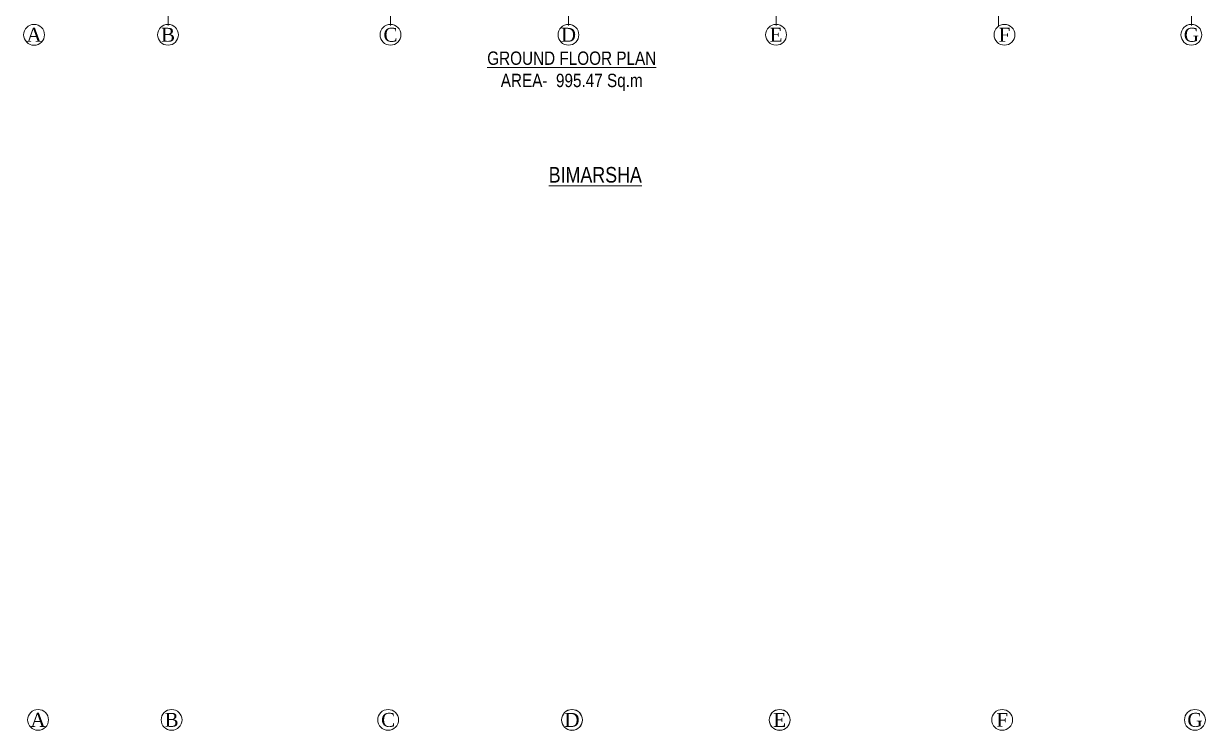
# Model space of a CAD drawing. Header units: millimetres. Extents: x 24487468 to 24959437, y -333213 to 842934.
# Drawn here: x 24715878 to 24755718, y -39076 to -15238 of the extents above; entities that cross this region are included whole.
import ezdxf
from ezdxf.enums import TextEntityAlignment as Align

# ---------------------------------------------------------------- set-up
doc = ezdxf.new("R2010")
doc.units = ezdxf.units.MM
doc.header["$MEASUREMENT"] = 0
for name, pattern in [('ACAD_ISO10W100', [18.5, 12, -3, 0.5, -3]), ('BORDERX2', [3.5, 1, -0.5, 1, -0.5, 0, -0.5]), ('Centreline', [21, 12, -3, 3, -3])]:
    doc.linetypes.add(name, pattern=pattern)
doc.layers.add('A-BTEXT', color=57, linetype='Continuous')
for name, color, linetype, lineweight in [('CENLINE', 220, 'ACAD_ISO10W100', 5), ('GRID', 205, 'BORDERX2', 5), ('p1 plan grid lck', 6, 'Continuous', 5), ('text', 7, 'Continuous', 15)]:
    doc.layers.add(name, color=color, linetype=linetype, lineweight=lineweight)
doc.styles.add('arial', font='times.ttf')

# ---------------------------------------------------------------- blocks, each defined once
blk = doc.blocks.new('grid letter-flat-4-flat-1')
at = {"layer": 'GRID', "linetype": 'Continuous'}
blk.add_circle((0, 374.75), 281.25, dxfattribs=at)

msp = doc.modelspace()

# ---------------------------------------------------------------- linework, layer by layer
at = {"layer": 'p1 plan grid lck', "linetype": 'Centreline', "ltscale": 100}
for p, q in [((24720745.6, 31549.2), (24720745.6, -15297.8)), ((24728245.6, 31549.2), (24728245.6, -15297.8)), ((24734245.6, 31549.2), (24734245.6, -15297.8)), ((24741245.6, 31549.2), (24741245.6, -15297.8)), ((24748745, 31549.2), (24748745, -15297.8)), ((24755245, 31549.2), (24755245, -15297.8))]:
    msp.add_line(p, q, dxfattribs=at)

# ---------------------------------------------------------------- block references
at = {"layer": 'CENLINE'}
ref = msp.add_blockref('grid letter-flat-4-flat-1', (24716230.1, -16082.7), dxfattribs=dict(at, xscale=1.25, yscale=1.25, zscale=25.4))
ref.add_attrib('GRID_LETTER', 'A', dxfattribs={"layer": 'A-BTEXT', "linetype": 'Continuous', "height": 468.7, "style": 'arial'}).set_placement((24716230.1, -15614), align=Align.MIDDLE_CENTER)
ref = msp.add_blockref('grid letter-flat-4-flat-1', (24720745.6, -16082.4), dxfattribs=dict(at, xscale=1.25, yscale=1.25, zscale=25.4))
ref.add_attrib('GRID_LETTER', 'B', dxfattribs={"layer": 'A-BTEXT', "linetype": 'Continuous', "height": 468.7, "style": 'arial'}).set_placement((24720745.6, -15613.7), align=Align.MIDDLE_CENTER)
ref = msp.add_blockref('grid letter-flat-4-flat-1', (24728245.6, -16082.4), dxfattribs=dict(at, xscale=1.25, yscale=1.25, zscale=25.4))
ref.add_attrib('GRID_LETTER', 'C', dxfattribs={"layer": 'A-BTEXT', "linetype": 'Continuous', "height": 468.7, "style": 'arial'}).set_placement((24728245.6, -15613.7), align=Align.MIDDLE_CENTER)
ref = msp.add_blockref('grid letter-flat-4-flat-1', (24734245.6, -16082.4), dxfattribs=dict(at, xscale=1.25, yscale=1.25, zscale=25.4))
ref.add_attrib('GRID_LETTER', 'D', dxfattribs={"layer": 'A-BTEXT', "linetype": 'Continuous', "height": 468.7, "style": 'arial'}).set_placement((24734245.6, -15613.7), align=Align.MIDDLE_CENTER)
ref = msp.add_blockref('grid letter-flat-4-flat-1', (24741245.6, -16082.4), dxfattribs=dict(at, xscale=1.25, yscale=1.25, zscale=25.4))
ref.add_attrib('GRID_LETTER', 'E', dxfattribs={"layer": 'A-BTEXT', "linetype": 'Continuous', "height": 468.7, "style": 'arial'}).set_placement((24741245.6, -15613.7), align=Align.MIDDLE_CENTER)
ref = msp.add_blockref('grid letter-flat-4-flat-1', (24748945.6, -16082.4), dxfattribs=dict(at, xscale=1.25, yscale=1.25, zscale=25.4))
ref.add_attrib('GRID_LETTER', 'F', dxfattribs={"layer": 'A-BTEXT', "linetype": 'Continuous', "height": 468.7, "style": 'arial'}).set_placement((24748945.6, -15613.7), align=Align.MIDDLE_CENTER)
ref = msp.add_blockref('grid letter-flat-4-flat-1', (24755245.6, -16082.4), dxfattribs=dict(at, xscale=1.25, yscale=1.25, zscale=25.4))
ref.add_attrib('GRID_LETTER', 'G', dxfattribs={"layer": 'A-BTEXT', "linetype": 'Continuous', "height": 468.7, "style": 'arial'}).set_placement((24755245.6, -15613.7), align=Align.MIDDLE_CENTER)
ref = msp.add_blockref('grid letter-flat-4-flat-1', (24716365.1, -39190.7), dxfattribs=dict(at, xscale=1.25, yscale=1.25, zscale=25.4))
ref.add_attrib('GRID_LETTER', 'A', dxfattribs={"layer": 'A-BTEXT', "linetype": 'Continuous', "height": 468.7, "style": 'arial'}).set_placement((24716365.1, -38721.9), align=Align.MIDDLE_CENTER)
ref = msp.add_blockref('grid letter-flat-4-flat-1', (24716365.7, -39190.7), dxfattribs=dict(at, xscale=1.25, yscale=1.25, zscale=25.4))
ref.add_attrib('GRID_LETTER', 'A', dxfattribs={"layer": 'A-BTEXT', "linetype": 'Continuous', "height": 468.7, "style": 'arial'}).set_placement((24716365.7, -38721.9), align=Align.MIDDLE_CENTER)
ref = msp.add_blockref('grid letter-flat-4-flat-1', (24720866.2, -39190.1), dxfattribs=dict(at, xscale=1.25, yscale=1.25, zscale=25.4))
ref.add_attrib('GRID_LETTER', 'B', dxfattribs={"layer": 'A-BTEXT', "linetype": 'Continuous', "height": 468.7, "style": 'arial'}).set_placement((24720866.2, -38721.3), align=Align.MIDDLE_CENTER)
ref = msp.add_blockref('grid letter-flat-4-flat-1', (24720866.2, -39190.1), dxfattribs=dict(at, xscale=1.25, yscale=1.25, zscale=25.4))
ref.add_attrib('GRID_LETTER', 'B', dxfattribs={"layer": 'A-BTEXT', "linetype": 'Continuous', "height": 468.7, "style": 'arial'}).set_placement((24720866.2, -38721.3), align=Align.MIDDLE_CENTER)
ref = msp.add_blockref('grid letter-flat-4-flat-1', (24720866.2, -39190.1), dxfattribs=dict(at, xscale=1.25, yscale=1.25, zscale=25.4))
ref.add_attrib('GRID_LETTER', 'B', dxfattribs={"layer": 'A-BTEXT', "linetype": 'Continuous', "height": 468.7, "style": 'arial'}).set_placement((24720866.2, -38721.3), align=Align.MIDDLE_CENTER)
ref = msp.add_blockref('grid letter-flat-4-flat-1', (24720866.2, -39190.1), dxfattribs=dict(at, xscale=1.25, yscale=1.25, zscale=25.4))
ref.add_attrib('GRID_LETTER', 'B', dxfattribs={"layer": 'A-BTEXT', "linetype": 'Continuous', "height": 468.7, "style": 'arial'}).set_placement((24720866.2, -38721.3), align=Align.MIDDLE_CENTER)
ref = msp.add_blockref('grid letter-flat-4-flat-1', (24728166.2, -39190.1), dxfattribs=dict(at, xscale=1.25, yscale=1.25, zscale=25.4))
ref.add_attrib('GRID_LETTER', 'C', dxfattribs={"layer": 'A-BTEXT', "linetype": 'Continuous', "height": 468.7, "style": 'arial'}).set_placement((24728166.2, -38721.3), align=Align.MIDDLE_CENTER)
ref = msp.add_blockref('grid letter-flat-4-flat-1', (24728166.2, -39190.1), dxfattribs=dict(at, xscale=1.25, yscale=1.25, zscale=25.4))
ref.add_attrib('GRID_LETTER', 'C', dxfattribs={"layer": 'A-BTEXT', "linetype": 'Continuous', "height": 468.7, "style": 'arial'}).set_placement((24728166.2, -38721.3), align=Align.MIDDLE_CENTER)
ref = msp.add_blockref('grid letter-flat-4-flat-1', (24728166.2, -39190.1), dxfattribs=dict(at, xscale=1.25, yscale=1.25, zscale=25.4))
ref.add_attrib('GRID_LETTER', 'C', dxfattribs={"layer": 'A-BTEXT', "linetype": 'Continuous', "height": 468.7, "style": 'arial'}).set_placement((24728166.2, -38721.3), align=Align.MIDDLE_CENTER)
ref = msp.add_blockref('grid letter-flat-4-flat-1', (24728166.2, -39190.1), dxfattribs=dict(at, xscale=1.25, yscale=1.25, zscale=25.4))
ref.add_attrib('GRID_LETTER', 'C', dxfattribs={"layer": 'A-BTEXT', "linetype": 'Continuous', "height": 468.7, "style": 'arial'}).set_placement((24728166.2, -38721.3), align=Align.MIDDLE_CENTER)
ref = msp.add_blockref('grid letter-flat-4-flat-1', (24728166.2, -39190.1), dxfattribs=dict(at, xscale=1.25, yscale=1.25, zscale=25.4))
ref.add_attrib('GRID_LETTER', 'C', dxfattribs={"layer": 'A-BTEXT', "linetype": 'Continuous', "height": 468.7, "style": 'arial'}).set_placement((24728166.2, -38721.3), align=Align.MIDDLE_CENTER)
ref = msp.add_blockref('grid letter-flat-4-flat-1', (24728166.2, -39190.1), dxfattribs=dict(at, xscale=1.25, yscale=1.25, zscale=25.4))
ref.add_attrib('GRID_LETTER', 'C', dxfattribs={"layer": 'A-BTEXT', "linetype": 'Continuous', "height": 468.7, "style": 'arial'}).set_placement((24728166.2, -38721.3), align=Align.MIDDLE_CENTER)
ref = msp.add_blockref('grid letter-flat-4-flat-1', (24734365.1, -39192.5), dxfattribs=dict(at, xscale=1.25, yscale=1.25, zscale=25.4))
ref.add_attrib('GRID_LETTER', 'D', dxfattribs={"layer": 'A-BTEXT', "linetype": 'Continuous', "height": 468.7, "style": 'arial'}).set_placement((24734365.1, -38723.8), align=Align.MIDDLE_CENTER)
ref = msp.add_blockref('grid letter-flat-4-flat-1', (24734366.2, -39190.1), dxfattribs=dict(at, xscale=1.25, yscale=1.25, zscale=25.4))
ref.add_attrib('GRID_LETTER', 'D', dxfattribs={"layer": 'A-BTEXT', "linetype": 'Continuous', "height": 468.7, "style": 'arial'}).set_placement((24734366.2, -38721.3), align=Align.MIDDLE_CENTER)
ref = msp.add_blockref('grid letter-flat-4-flat-1', (24734366.2, -39190.1), dxfattribs=dict(at, xscale=1.25, yscale=1.25, zscale=25.4))
ref.add_attrib('GRID_LETTER', 'D', dxfattribs={"layer": 'A-BTEXT', "linetype": 'Continuous', "height": 468.7, "style": 'arial'}).set_placement((24734366.2, -38721.3), align=Align.MIDDLE_CENTER)
ref = msp.add_blockref('grid letter-flat-4-flat-1', (24734366.2, -39190.1), dxfattribs=dict(at, xscale=1.25, yscale=1.25, zscale=25.4))
ref.add_attrib('GRID_LETTER', 'D', dxfattribs={"layer": 'A-BTEXT', "linetype": 'Continuous', "height": 468.7, "style": 'arial'}).set_placement((24734366.2, -38721.3), align=Align.MIDDLE_CENTER)
ref = msp.add_blockref('grid letter-flat-4-flat-1', (24734366.2, -39190.1), dxfattribs=dict(at, xscale=1.25, yscale=1.25, zscale=25.4))
ref.add_attrib('GRID_LETTER', 'D', dxfattribs={"layer": 'A-BTEXT', "linetype": 'Continuous', "height": 468.7, "style": 'arial'}).set_placement((24734366.2, -38721.3), align=Align.MIDDLE_CENTER)
ref = msp.add_blockref('grid letter-flat-4-flat-1', (24741365.1, -39192.5), dxfattribs=dict(at, xscale=1.25, yscale=1.25, zscale=25.4))
ref.add_attrib('GRID_LETTER', 'E', dxfattribs={"layer": 'A-BTEXT', "linetype": 'Continuous', "height": 468.7, "style": 'arial'}).set_placement((24741365.1, -38723.8), align=Align.MIDDLE_CENTER)
ref = msp.add_blockref('grid letter-flat-4-flat-1', (24741366.2, -39190.1), dxfattribs=dict(at, xscale=1.25, yscale=1.25, zscale=25.4))
ref.add_attrib('GRID_LETTER', 'E', dxfattribs={"layer": 'A-BTEXT', "linetype": 'Continuous', "height": 468.7, "style": 'arial'}).set_placement((24741366.2, -38721.3), align=Align.MIDDLE_CENTER)
ref = msp.add_blockref('grid letter-flat-4-flat-1', (24741366.2, -39190.1), dxfattribs=dict(at, xscale=1.25, yscale=1.25, zscale=25.4))
ref.add_attrib('GRID_LETTER', 'E', dxfattribs={"layer": 'A-BTEXT', "linetype": 'Continuous', "height": 468.7, "style": 'arial'}).set_placement((24741366.2, -38721.3), align=Align.MIDDLE_CENTER)
ref = msp.add_blockref('grid letter-flat-4-flat-1', (24741366.2, -39190.1), dxfattribs=dict(at, xscale=1.25, yscale=1.25, zscale=25.4))
ref.add_attrib('GRID_LETTER', 'E', dxfattribs={"layer": 'A-BTEXT', "linetype": 'Continuous', "height": 468.7, "style": 'arial'}).set_placement((24741366.2, -38721.3), align=Align.MIDDLE_CENTER)
ref = msp.add_blockref('grid letter-flat-4-flat-1', (24741366.2, -39190.1), dxfattribs=dict(at, xscale=1.25, yscale=1.25, zscale=25.4))
ref.add_attrib('GRID_LETTER', 'E', dxfattribs={"layer": 'A-BTEXT', "linetype": 'Continuous', "height": 468.7, "style": 'arial'}).set_placement((24741366.2, -38721.3), align=Align.MIDDLE_CENTER)
ref = msp.add_blockref('grid letter-flat-4-flat-1', (24748866.2, -39190.1), dxfattribs=dict(at, xscale=1.25, yscale=1.25, zscale=25.4))
ref.add_attrib('GRID_LETTER', 'F', dxfattribs={"layer": 'A-BTEXT', "linetype": 'Continuous', "height": 468.7, "style": 'arial'}).set_placement((24748866.2, -38721.3), align=Align.MIDDLE_CENTER)
ref = msp.add_blockref('grid letter-flat-4-flat-1', (24748866.2, -39190.1), dxfattribs=dict(at, xscale=1.25, yscale=1.25, zscale=25.4))
ref.add_attrib('GRID_LETTER', 'F', dxfattribs={"layer": 'A-BTEXT', "linetype": 'Continuous', "height": 468.7, "style": 'arial'}).set_placement((24748866.2, -38721.3), align=Align.MIDDLE_CENTER)
ref = msp.add_blockref('grid letter-flat-4-flat-1', (24748866.2, -39190.1), dxfattribs=dict(at, xscale=1.25, yscale=1.25, zscale=25.4))
ref.add_attrib('GRID_LETTER', 'F', dxfattribs={"layer": 'A-BTEXT', "linetype": 'Continuous', "height": 468.7, "style": 'arial'}).set_placement((24748866.2, -38721.3), align=Align.MIDDLE_CENTER)
ref = msp.add_blockref('grid letter-flat-4-flat-1', (24755366.2, -39190.1), dxfattribs=dict(at, xscale=1.25, yscale=1.25, zscale=25.4))
ref.add_attrib('GRID_LETTER', 'G', dxfattribs={"layer": 'A-BTEXT', "linetype": 'Continuous', "height": 468.7, "style": 'arial'}).set_placement((24755366.2, -38721.3), align=Align.MIDDLE_CENTER)
ref = msp.add_blockref('grid letter-flat-4-flat-1', (24755366.2, -39190.1), dxfattribs=dict(at, xscale=1.25, yscale=1.25, zscale=25.4))
ref.add_attrib('GRID_LETTER', 'G', dxfattribs={"layer": 'A-BTEXT', "linetype": 'Continuous', "height": 468.7, "style": 'arial'}).set_placement((24755366.2, -38721.3), align=Align.MIDDLE_CENTER)
ref = msp.add_blockref('grid letter-flat-4-flat-1', (24755366.2, -39190.1), dxfattribs=dict(at, xscale=1.25, yscale=1.25, zscale=25.4))
ref.add_attrib('GRID_LETTER', 'G', dxfattribs={"layer": 'A-BTEXT', "linetype": 'Continuous', "height": 468.7, "style": 'arial'}).set_placement((24755366.2, -38721.3), align=Align.MIDDLE_CENTER)
ref = msp.add_blockref('grid letter-flat-4-flat-1', (24755366.2, -39190.1), dxfattribs=dict(at, xscale=1.25, yscale=1.25, zscale=25.4))
ref.add_attrib('GRID_LETTER', 'G', dxfattribs={"layer": 'A-BTEXT', "linetype": 'Continuous', "height": 468.7, "style": 'arial'}).set_placement((24755366.2, -38721.3), align=Align.MIDDLE_CENTER)
ref = msp.add_blockref('grid letter-flat-4-flat-1', (24755366.2, -39190.1), dxfattribs=dict(at, xscale=1.25, yscale=1.25, zscale=25.4))
ref.add_attrib('GRID_LETTER', 'G', dxfattribs={"layer": 'A-BTEXT', "linetype": 'Continuous', "height": 468.7, "style": 'arial'}).set_placement((24755366.2, -38721.3), align=Align.MIDDLE_CENTER)
ref = msp.add_blockref('grid letter-flat-4-flat-1', (24755366.2, -39190.1), dxfattribs=dict(at, xscale=1.25, yscale=1.25, zscale=25.4))
ref.add_attrib('GRID_LETTER', 'G', dxfattribs={"layer": 'A-BTEXT', "linetype": 'Continuous', "height": 468.7, "style": 'arial'}).set_placement((24755366.2, -38721.3), align=Align.MIDDLE_CENTER)

# ---------------------------------------------------------------- texts
at = {"layer": 'text', "linetype": 'Continuous', "ltscale": 30, "insert": (24734355.8, -16845.9), "char_height": 450, "width": 21041.396, "attachment_point": 5, "style": 'arial'}
msp.add_mtext('{\\fTechnic|b0|i0|c2|p2;\\LGROUND FLOOR PLAN\\P\\lAREA-  995.47 Sq.m}', dxfattribs=at)
at = {"layer": 'text', "color": 2, "linetype": 'Continuous', "ltscale": 30, "insert": (24735150.1, -20339.9), "char_height": 450, "width": 6301.716, "attachment_point": 5, "style": 'arial'}
msp.add_mtext('{\\fTechnic|b0|i0|c2|p2;\\H1.1667x;\\LBIMARSHA}', dxfattribs=at)

doc.saveas('drawing.dxf')
